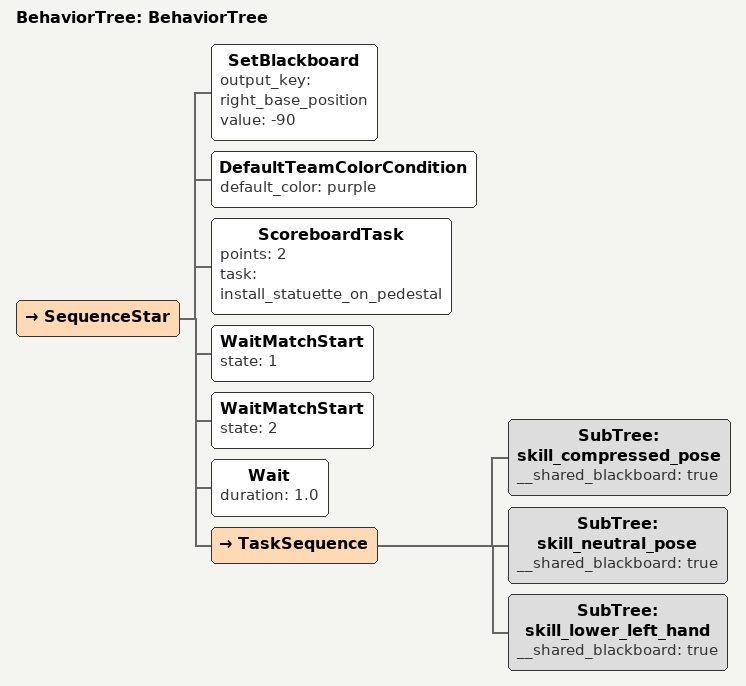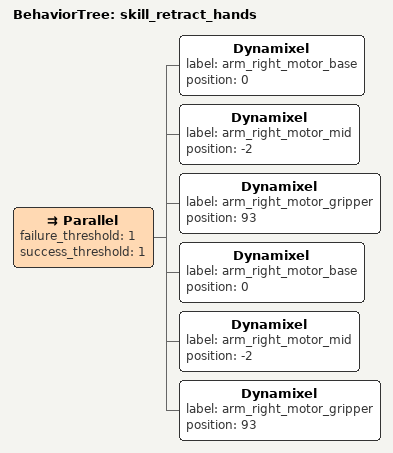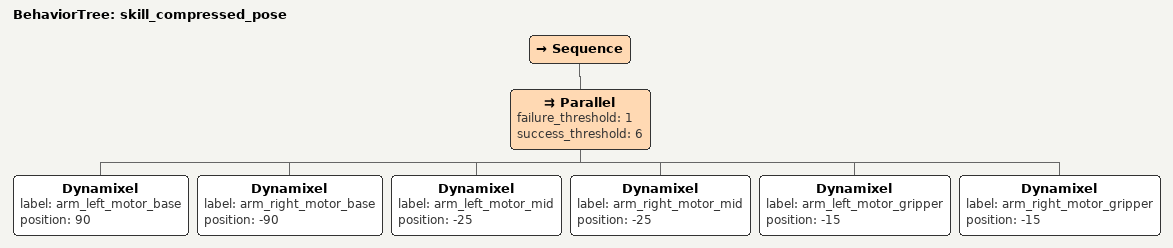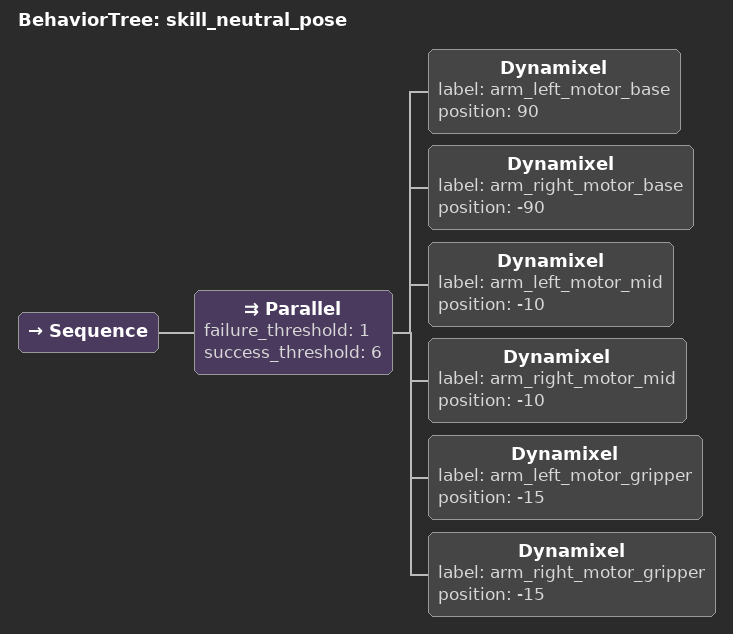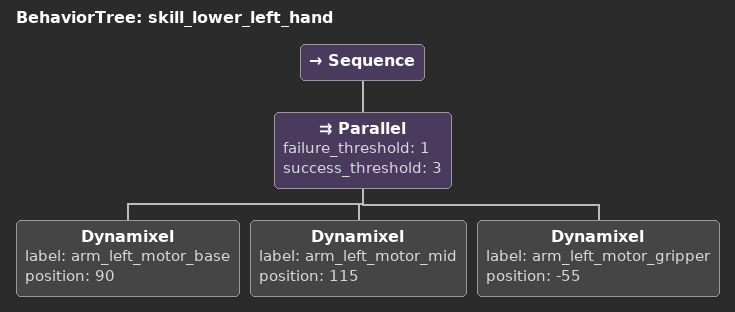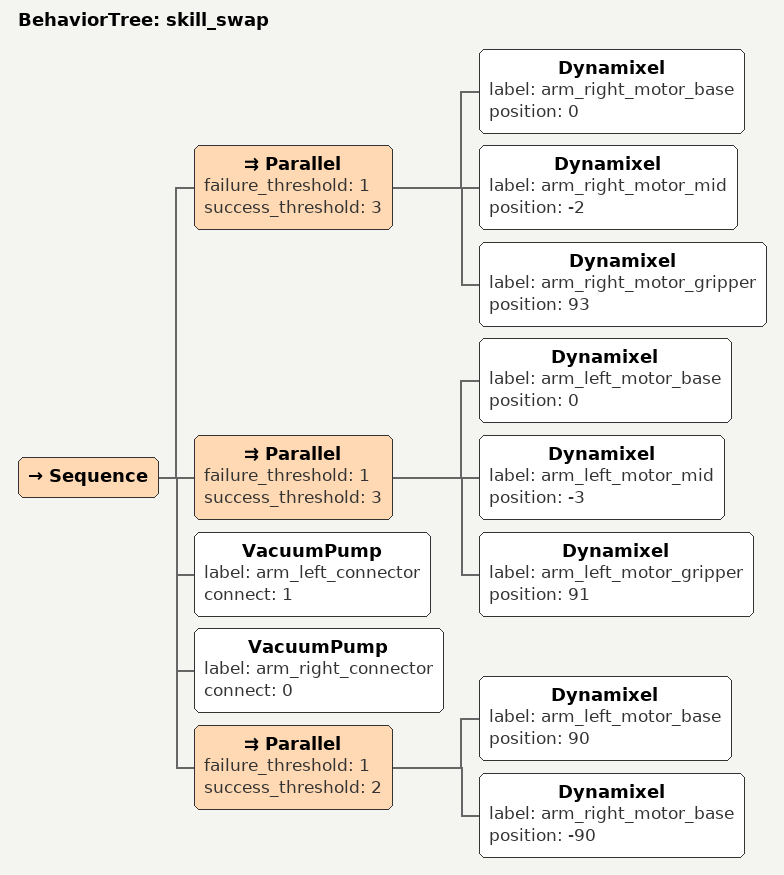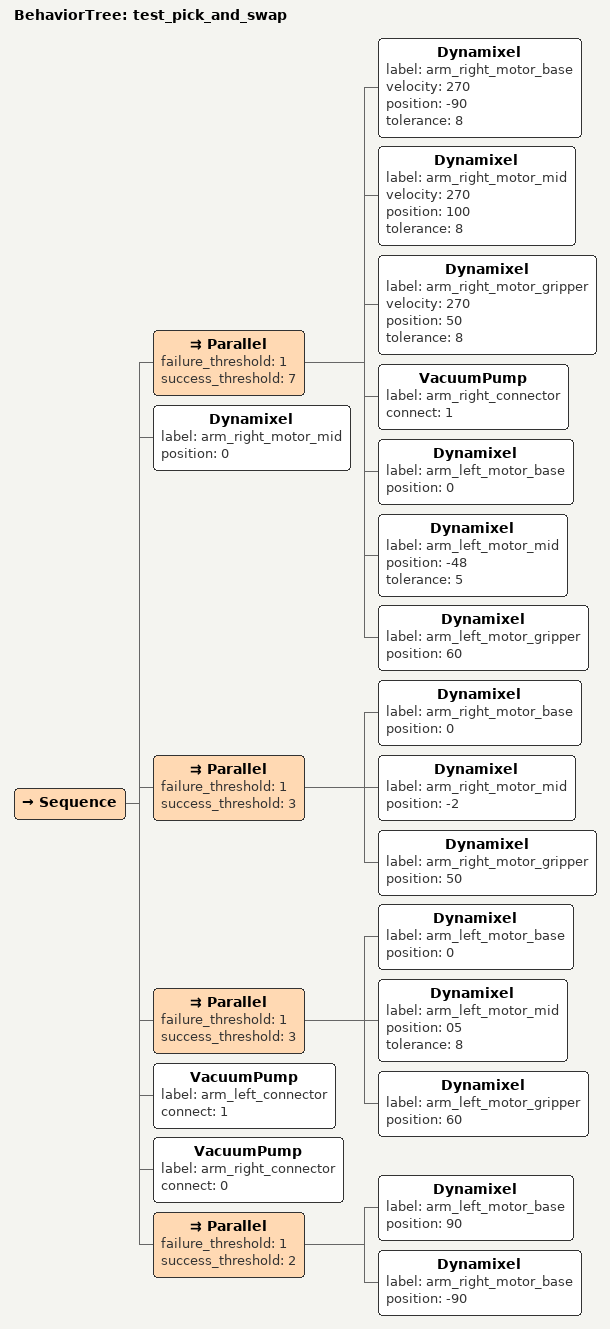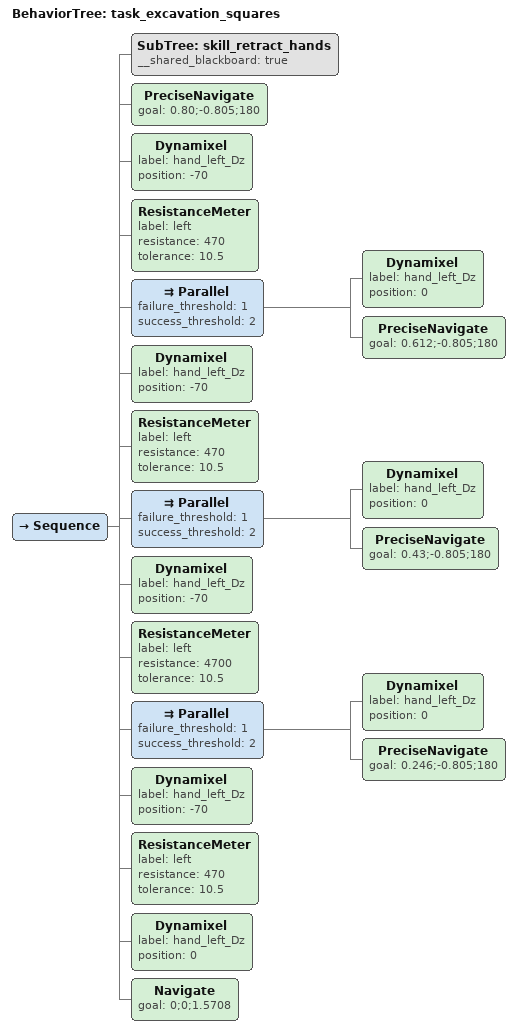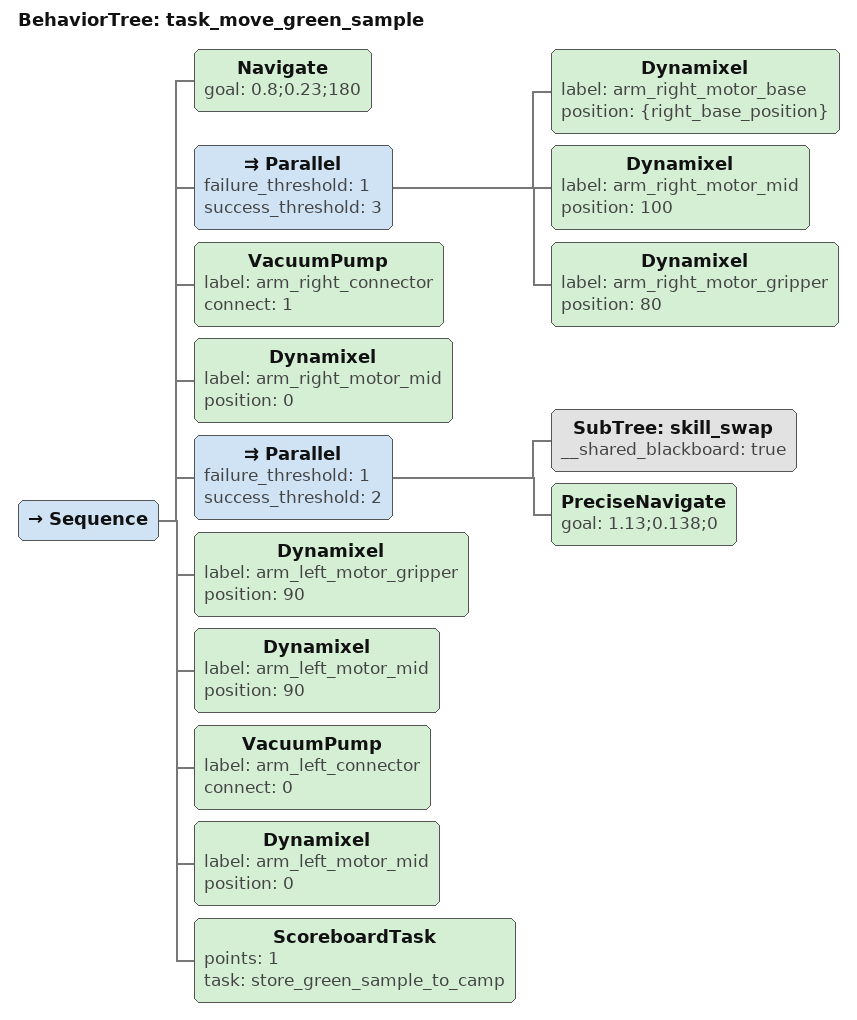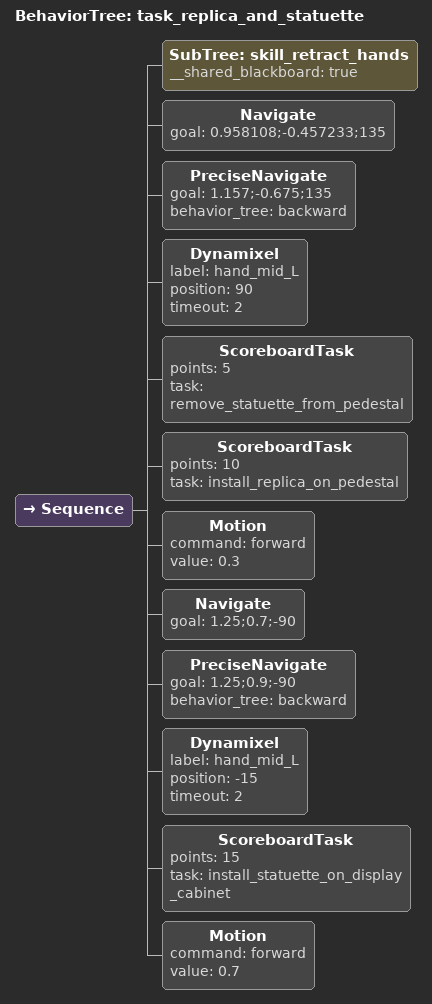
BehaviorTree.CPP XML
<root main_tree_to_execute="BehaviorTree">
    <BehaviorTree ID="BehaviorTree">
        <SequenceStar>
            <SetBlackboard output_key="right_base_position" value="-90" />

            <DefaultTeamColorCondition default_color="purple" />
            <ScoreboardTask points="2" task="install_statuette_on_pedestal" />
            <WaitMatchStart state="1" />
            <WaitMatchStart state="2" />
            <Wait duration="1.0" />
            <TaskSequence>
                <SubTree ID="skill_compressed_pose" __shared_blackboard="true" />
                <SubTree ID="skill_neutral_pose" __shared_blackboard="true" />
                <SubTree ID="skill_lower_left_hand" __shared_blackboard="true" />
            </TaskSequence>
        </SequenceStar>
    </BehaviorTree>
    <BehaviorTree ID="skill_retract_hands">
        <Parallel failure_threshold="1" success_threshold="1">
            <Dynamixel label="arm_right_motor_base" position="0" />
            <Dynamixel label="arm_right_motor_mid" position="-2" />
            <Dynamixel label="arm_right_motor_gripper" position="93" />
            <Dynamixel label="arm_right_motor_base" position="0" />
            <Dynamixel label="arm_right_motor_mid" position="-2" />
            <Dynamixel label="arm_right_motor_gripper" position="93" />
        </Parallel>
    </BehaviorTree>
    <BehaviorTree ID="skill_compressed_pose">
        <Sequence>
            <Parallel failure_threshold="1" success_threshold="6">
                <Dynamixel label="arm_left_motor_base" position="90" />
                <Dynamixel label="arm_right_motor_base" position="-90" />
                <Dynamixel label="arm_left_motor_mid" position="-25" />
                <Dynamixel label="arm_right_motor_mid" position="-25" />
                <Dynamixel label="arm_left_motor_gripper" position="-15" />
                <Dynamixel label="arm_right_motor_gripper" position="-15" />
            </Parallel>
        </Sequence>
    </BehaviorTree>
    <BehaviorTree ID="skill_neutral_pose">
        <Sequence>
            <Parallel failure_threshold="1" success_threshold="6">
                <Dynamixel label="arm_left_motor_base" position="90" />
                <Dynamixel label="arm_right_motor_base" position="-90" />
                <Dynamixel label="arm_left_motor_mid" position="-10" />
                <Dynamixel label="arm_right_motor_mid" position="-10" />
                <Dynamixel label="arm_left_motor_gripper" position="-15" />
                <Dynamixel label="arm_right_motor_gripper" position="-15" />
            </Parallel>
        </Sequence>
    </BehaviorTree>
    <BehaviorTree ID="skill_lower_left_hand">
        <Sequence>
            <Parallel failure_threshold="1" success_threshold="3">
                <Dynamixel label="arm_left_motor_base" position="90" />
                <Dynamixel label="arm_left_motor_mid" position="115" />
                <Dynamixel label="arm_left_motor_gripper" position="-55" />
            </Parallel>
        </Sequence>
    </BehaviorTree>
    <BehaviorTree ID="skill_swap">
        <Sequence>
            <Parallel failure_threshold="1" success_threshold="3">
                <Dynamixel label="arm_right_motor_base" position="0" />
                <Dynamixel label="arm_right_motor_mid" position="-2" />
                <Dynamixel label="arm_right_motor_gripper" position="93" />
            </Parallel>
            <Parallel failure_threshold="1" success_threshold="3">
                <Dynamixel label="arm_left_motor_base" position="0" />
                <Dynamixel label="arm_left_motor_mid" position="-3" />
                <Dynamixel label="arm_left_motor_gripper" position="91" />
            </Parallel>
            <VacuumPump label="arm_left_connector" connect="1" />
            <VacuumPump label="arm_right_connector" connect="0" />
            <Parallel failure_threshold="1" success_threshold="2">
                <Dynamixel label="arm_left_motor_base" position="90" />
                <Dynamixel label="arm_right_motor_base" position="-90" />
            </Parallel>
        </Sequence>
    </BehaviorTree>
    <BehaviorTree ID="test_pick_and_swap">
        <Sequence>
            <Parallel failure_threshold="1" success_threshold="7">
                <Dynamixel label="arm_right_motor_base" velocity="270" position="-90" tolerance="8" />
                <Dynamixel label="arm_right_motor_mid" velocity="270" position="100" tolerance="8" />
                <Dynamixel label="arm_right_motor_gripper" velocity="270" position="50" tolerance="8" />
                <VacuumPump label="arm_right_connector" connect="1" />
                <Dynamixel label="arm_left_motor_base" position="0" />
                <Dynamixel label="arm_left_motor_mid" position="-48" tolerance="5" />
                <Dynamixel label="arm_left_motor_gripper" position="60" />
            </Parallel>
            <Dynamixel label="arm_right_motor_mid" position="0" />
            <Parallel failure_threshold="1" success_threshold="3">
                <Dynamixel label="arm_right_motor_base" position="0" />
                <Dynamixel label="arm_right_motor_mid" position="-2" />
                <Dynamixel label="arm_right_motor_gripper" position="50" />
            </Parallel>
            <Parallel failure_threshold="1" success_threshold="3">
                <Dynamixel label="arm_left_motor_base" position="0" />
                <Dynamixel label="arm_left_motor_mid" position="05" tolerance="8" />
                <Dynamixel label="arm_left_motor_gripper" position="60" />
            </Parallel>
            <VacuumPump label="arm_left_connector" connect="1" />
            <VacuumPump label="arm_right_connector" connect="0" />
            <Parallel failure_threshold="1" success_threshold="2">
                <Dynamixel label="arm_left_motor_base" position="90" />
                <Dynamixel label="arm_right_motor_base" position="-90" />
            </Parallel>
        </Sequence>
    </BehaviorTree>
    <BehaviorTree ID="task_excavation_squares">
        <Sequence>
            <SubTree ID="skill_retract_hands" __shared_blackboard="true" />
            <PreciseNavigate goal="0.80;-0.805;180" />
            <Dynamixel label="hand_left_Dz" position="-70" />
            <ResistanceMeter label="left" resistance="470" tolerance="10.5" />
            <Parallel failure_threshold="1" success_threshold="2">
                <Dynamixel label="hand_left_Dz" position="0" />
                <PreciseNavigate goal="0.612;-0.805;180" />
            </Parallel>
            <Dynamixel label="hand_left_Dz" position="-70" />
            <ResistanceMeter label="left" resistance="470" tolerance="10.5" />
            <Parallel failure_threshold="1" success_threshold="2">
                <Dynamixel label="hand_left_Dz" position="0" />
                <PreciseNavigate goal="0.43;-0.805;180" />
            </Parallel>
            <Dynamixel label="hand_left_Dz" position="-70" />
            <ResistanceMeter label="left" resistance="4700" tolerance="10.5" />
            <Parallel failure_threshold="1" success_threshold="2">
                <Dynamixel label="hand_left_Dz" position="0" />
                <PreciseNavigate goal="0.246;-0.805;180" />
            </Parallel>
            <Dynamixel label="hand_left_Dz" position="-70" />
            <ResistanceMeter label="left" resistance="470" tolerance="10.5" />
            <Dynamixel label="hand_left_Dz" position="0" />
            <Navigate goal="0;0;1.5708" />
        </Sequence>
    </BehaviorTree>
    <BehaviorTree ID="task_move_green_sample">
        <Sequence>
            <Navigate goal="0.8;0.23;180" />
            <Parallel failure_threshold="1" success_threshold="3">
                <Dynamixel label="arm_right_motor_base" position="{right_base_position}" />
                <Dynamixel label="arm_right_motor_mid" position="100" />
                <Dynamixel label="arm_right_motor_gripper" position="80" />
            </Parallel>
            <VacuumPump label="arm_right_connector" connect="1" />
            <Dynamixel label="arm_right_motor_mid" position="0" />
            <Parallel failure_threshold="1" success_threshold="2">
                <SubTree ID="skill_swap" __shared_blackboard="true" />
                <PreciseNavigate goal="1.13;0.138;0" />
            </Parallel>
            <Dynamixel label="arm_left_motor_gripper" position="90" />
            <Dynamixel label="arm_left_motor_mid" position="90" />
            <VacuumPump label="arm_left_connector" connect="0" />
            <Dynamixel label="arm_left_motor_mid" position="0" />
            <ScoreboardTask points="1" task="store_green_sample_to_camp" />
        </Sequence>
    </BehaviorTree>
    <BehaviorTree ID="task_replica_and_statuette">
        <Sequence>
            <SubTree ID="skill_retract_hands" __shared_blackboard="true" />
            <Navigate goal="0.958108;-0.457233;135" />
            <PreciseNavigate goal="1.157;-0.675;135" behavior_tree="backward" />
            <Dynamixel label="hand_mid_L" position="90" timeout="2" />
            <ScoreboardTask points="5" task="remove_statuette_from_pedestal" />
            <ScoreboardTask points="10" task="install_replica_on_pedestal" />
            <Motion command="forward" value="0.3" />
            <Navigate goal="1.25;0.7;-90" />
            <PreciseNavigate goal="1.25;0.9;-90" behavior_tree="backward" />
            <Dynamixel label="hand_mid_L" position="-15" timeout="2" />
            <ScoreboardTask points="15" task="install_statuette_on_display_cabinet" />
            <Motion command="forward" value="0.7" />
        </Sequence>
    </BehaviorTree>
</root>
